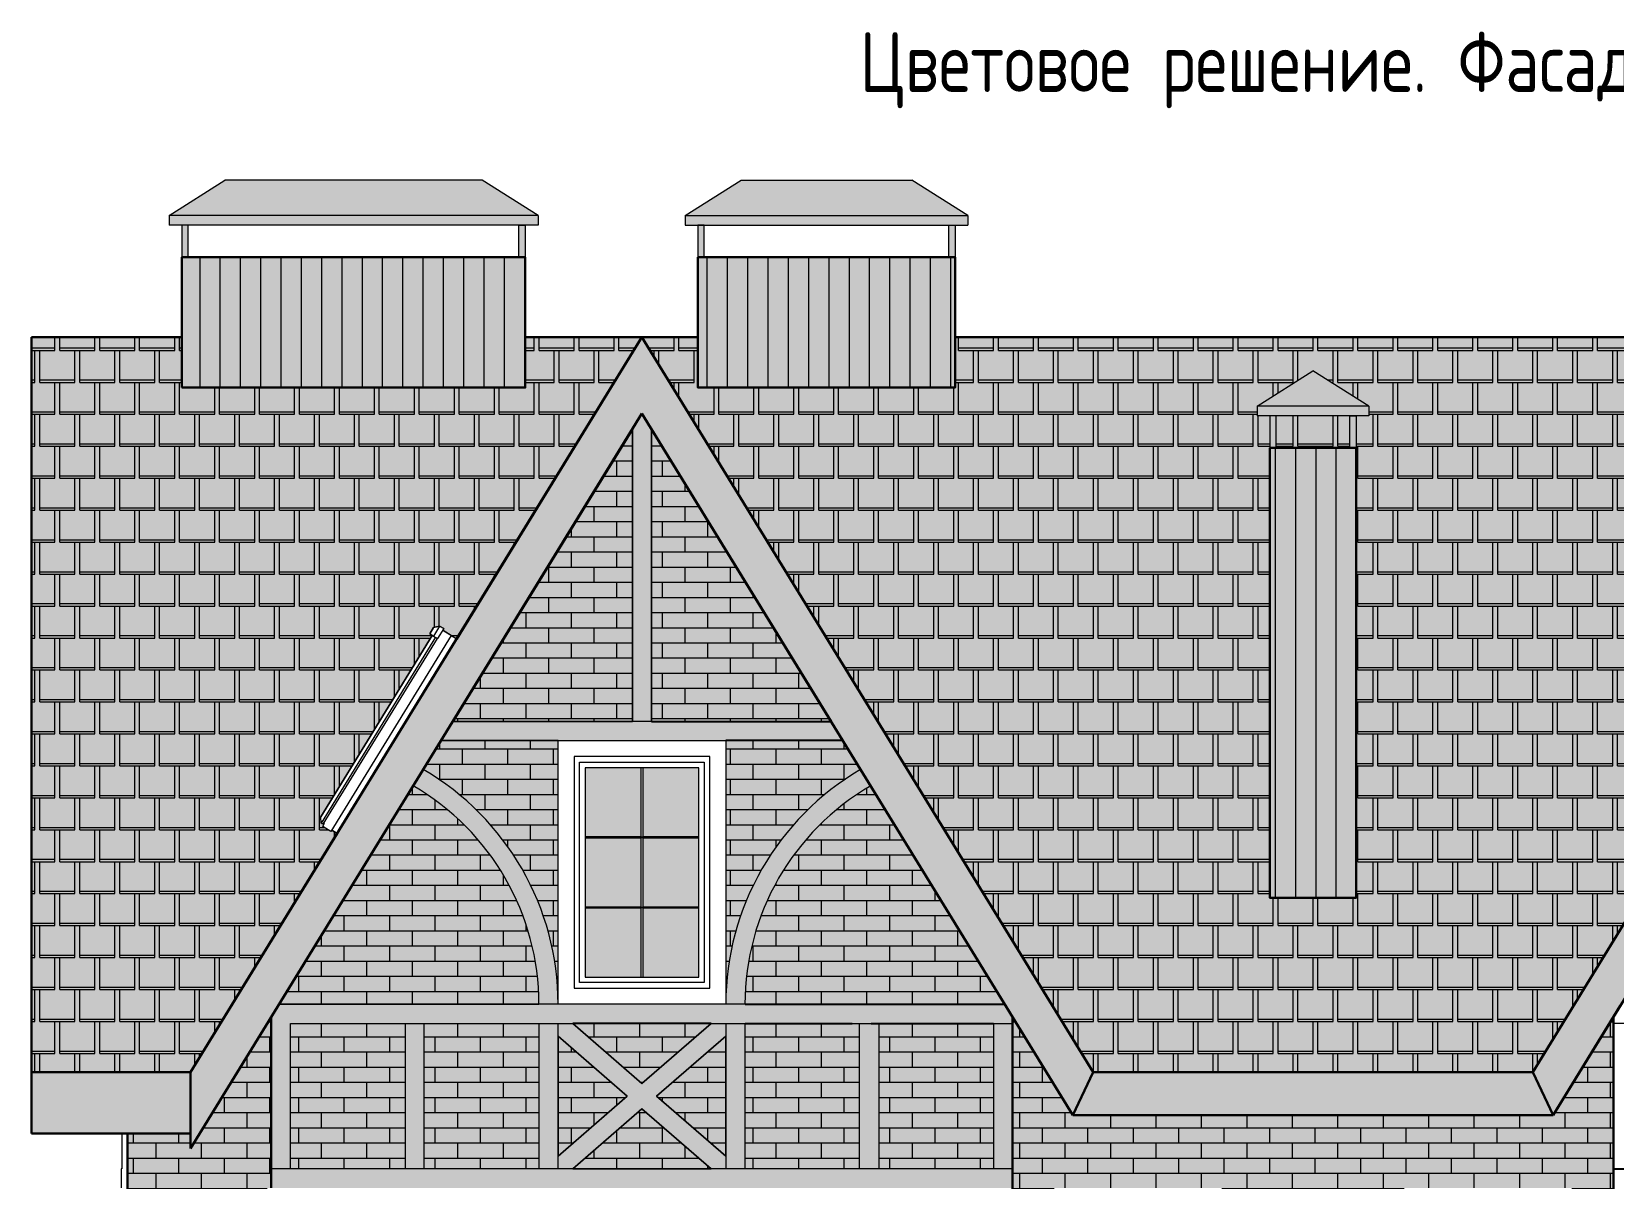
# Model space of a CAD drawing. Header units: millimetres. Extents: x -56498 to 234605, y -296269 to -29969.
# Drawn here: x 206464 to 216364, y -159582 to -152405 of the extents above; entities that cross this region are included whole.
import ezdxf
from ezdxf.enums import TextEntityAlignment as Align

# ---------------------------------------------------------------- set-up
doc = ezdxf.new("R2010")
doc.units = ezdxf.units.MM
doc.header["$LTSCALE"] = 100
for name, color, linetype, lineweight in [('0.3', 7, 'Continuous', 30), ('Примітки 0.09', 200, 'Continuous', 9), ('Тонкі 0.18', 142, 'Continuous', 18), ('Штрихування 0.09', 253, 'Continuous', 9)]:
    doc.layers.add(name, color=color, linetype=linetype, lineweight=lineweight)
doc.styles.add('SPDS', font='SPDS.shx', dxfattribs={"width": 0.9})
pattern_1 = [(0, (0.001, -59400), (0, 94.83852), []), (90, (0.001, -59400), (-142.24, 94.83852), [94.83852, -94.83852])]
pattern_2 = [(0, (42000, -59400), (0, 94.83852), []), (90, (42000, -59400), (-142.24, 94.83852), [94.83852, -94.83852])]

msp = doc.modelspace()

# ---------------------------------------------------------------- hatches: boundary and pattern name
at = {"layer": 'Тонкі 0.18', "ltscale": 0.75, "true_color": 0xa64f21}
h = msp.add_hatch(color=34, dxfattribs=at)
h.paths.add_polyline_path([(217524.115, -153816.621), (217484.115, -153816.621), (216724.115, -153816.621), (216724.115, -154633.059), (217524.115, -154633.059)])
h.paths.add_polyline_path([(212244.145, -153816.621), (212204.145, -153816.621), (210634.145, -153816.621), (210634.145, -154633.059), (212244.145, -154633.059)])
h.paths.add_polyline_path([(221564.145, -153816.621), (221524.145, -153816.621), (219414.145, -153816.621), (219414.145, -154633.059), (221564.145, -154633.059)])
h.paths.add_polyline_path([(214754.13, -155009.58), (214714.13, -155009.58), (214214.13, -155009.58), (214214.13, -157826.238), (214754.13, -157826.238)])
h.paths.add_polyline_path([(209554.145, -153816.621), (209514.145, -153816.621), (207404.145, -153816.621), (207404.145, -154633.059), (209554.145, -154633.059)])
msp.add_hatch(color=34, dxfattribs=at).paths.add_polyline_path([(210284.159, -154316.621), (209554.145, -154316.621), (209554.145, -154633.059), (207404.145, -154633.059), (207404.145, -154316.621), (206464.144, -154316.621), (206464.144, -158916.651), (207459.142, -158916.651), (208376.303, -157423.216), (208342.237, -157402.274), (208336.984, -157410.761), (208286.71, -157379.921), (208292.077, -157367.973), (208277.106, -157358.768), (208274.705, -157319.225), (208972.011, -156183.695), (208955.878, -156173.753), (208980.415, -156133.706), (209017.558, -156124.83), (209043.145, -156140.527), (209036.876, -156150.737), (209040.294, -156152.848), (209090.567, -156183.718), (209090.558, -156183.733), (209124.634, -156204.653)])
h = msp.add_hatch(color=34, dxfattribs=at)
h.paths.add_polyline_path([(218684.1, -154316.621), (217524.115, -154316.621), (217524.115, -154633.059), (216724.115, -154633.059), (216724.115, -154316.621), (214484.13, -154316.621), (212244.145, -154316.621), (212244.145, -154633.059), (210634.145, -154633.059), (210634.145, -154316.621), (210284.159, -154316.621), (213109.102, -158916.651), (214484.13, -158916.651), (215859.158, -158916.651)])
h.paths.add_polyline_path([(214754.13, -157826.238), (214214.13, -157826.238), (214214.13, -155009.58), (214214.13, -154809.58), (214134.13, -154809.58), (214134.13, -154749.58), (214484.13, -154528.563), (214834.13, -154749.58), (214834.13, -154809.58), (214754.13, -154809.58), (214754.13, -155009.58)], flags=16)
h.paths.add_polyline_path([(214714.13, -154809.58), (214254.13, -154809.58), (214254.13, -155009.58), (214714.13, -155009.58)], flags=16)
at = {"layer": 'Тонкі 0.18', "ltscale": 0.75, "true_color": 0xf4ebd8}
h = msp.add_hatch(color=254, dxfattribs=at)
h.paths.add_polyline_path([(210344.113, -154892.039), (210344.113, -156721.618), (211467.772, -156721.618)])
h.paths.add_polyline_path([(210224.131, -154892.08), (209100.547, -156721.618), (210224.131, -156721.618)])
for points in [[(208915.469, -157023.095), (209026.858, -156841.623), (209759.21, -156841.623), (209759.21, -158470.739, 0.26356999)], [(211652.85, -157023.095), (211541.461, -156841.623), (210809.109, -156841.623), (210809.109, -158470.739, -0.26356999)], [(208852.604, -157125.352), (208059.127, -158417.364), (208013.506, -158491.649), (209639.338, -158491.649, 0.26734125)], [(211715.715, -157125.352, 0.00023301), (211714.442, -157126.091), (211626.334, -157181.298), (211546.067, -157239.082), (211457.648, -157312.298), (211387.145, -157379.134), (211323.611, -157447.074), (211262.186, -157521.2), (211191.181, -157620.038), (211139.714, -157709.181), (211075.866, -157826.414), (211022.537, -157956.053), (210974.701, -158114.315), (210947.908, -158247.813), (210933.125, -158377.264), (210928.981, -158491.649), (212554.761, -158491.649)]]:
    msp.add_hatch(color=254, dxfattribs=at).paths.add_polyline_path(points)
h = msp.add_hatch(color=254, dxfattribs=at)
h.paths.add_polyline_path([(207870.298, -162096.587), (207227.918, -162096.587), (207227.918, -162116.592), (207870.298, -162116.592)], flags=17)
h.paths.add_polyline_path([(207144.103, -161266.617), (207134.123, -161266.617), (207134.123, -162116.592), (207144.103, -162116.592)], flags=17)
h.paths.add_polyline_path([(207939.167, -163641.549), (207064.129, -163641.549), (207064.129, -165346.592), (207964.154, -165346.592), (207964.154, -164491.65), (207939.167, -164491.65)])
h.paths.add_polyline_path([(207939.167, -159641.645), (207964.154, -159641.645), (207964.154, -159521.588), (207964.154, -158572.014), (207459.142, -159394.328), (207459.142, -159301.809), (207064.129, -159301.809), (207064.129, -160466.625), (207939.167, -160466.625)])
h.paths.add_polyline_path([(207939.167, -160466.625), (207064.129, -160466.625), (207064.129, -162116.592), (207094.129, -162116.592), (207094.129, -161266.617), (207084.149, -161266.617), (207084.149, -161226.623), (207144.103, -161226.623), (207939.167, -161226.623)])
h.paths.add_polyline_path([(207939.167, -162841.616), (207964.154, -162841.616), (207964.154, -162366.591), (207064.129, -162366.591), (207064.129, -163641.586), (207939.167, -163641.586)])
h.paths.add_polyline_path([(207870.298, -161266.617), (207227.918, -161266.617), (207227.918, -161346.605), (207870.298, -161346.605)], flags=17)
h.paths.add_polyline_path([(207816.873, -161386.599), (207281.343, -161386.599), (207549.145, -161665.882)], flags=17)
h.paths.add_polyline_path([(207495.645, -161721.634), (207227.918, -161442.351), (207227.918, -162000.841)], flags=17)
h.paths.add_polyline_path([(207549.145, -161777.385), (207281.343, -162056.593), (207816.873, -162056.593)], flags=17)
h.paths.add_polyline_path([(207870.298, -161442.351), (207602.571, -161721.634), (207870.298, -162000.841)], flags=17)
h = msp.add_hatch(color=254, dxfattribs=at)
h.paths.add_polyline_path([(215054.137, -159641.645), (216104.111, -159641.645), (216104.111, -160466.625), (216364.106, -160466.625), (216364.106, -159641.645), (216364.106, -159521.588), (216364.106, -158611.631), (216364.106, -158572.078), (215987.019, -159186.104), (214484.13, -159186.104), (212981.241, -159186.104), (212604.154, -158572.078), (212604.154, -160466.625), (212864.148, -160466.625), (212864.148, -159641.645), (213914.122, -159641.645), (213914.122, -160466.625), (215054.137, -160466.625)])
h.paths.add_polyline_path([(215054.137, -160466.625), (213914.122, -160466.625), (213914.122, -161291.604), (212864.148, -161291.604), (212864.148, -160466.625), (212604.154, -160466.625), (212604.154, -161416.614), (216364.106, -161416.614), (216364.106, -160466.625), (216104.111, -160466.625), (216104.111, -161291.604), (215054.137, -161291.604)])
h = msp.add_hatch(color=254, dxfattribs=at)
h.paths.add_polyline_path([(212484.172, -158611.631), (211766.665, -158611.631), (211766.665, -159521.588), (212484.172, -159521.588)])
h.paths.add_polyline_path([(211646.683, -158611.631), (210929.166, -158611.631), (210929.166, -159521.588), (211646.683, -159521.588)])
h.paths.add_polyline_path([(210809.109, -158691.019), (210375.778, -159066.647), (210809.109, -159442.201)])
h.paths.add_polyline_path([(210717.49, -158611.631), (209850.754, -158611.631), (210284.159, -158987.185)])
h.paths.add_polyline_path([(209759.135, -158691.019), (209759.135, -159442.201), (210192.541, -159066.647)])
h.paths.add_polyline_path([(210284.159, -159146.035), (209850.754, -159521.588), (210717.49, -159521.588)])
h.paths.add_polyline_path([(209639.153, -158611.631), (208921.635, -158611.631), (208921.635, -159521.588), (209639.153, -159521.588)])
h.paths.add_polyline_path([(208801.653, -158611.631), (208084.136, -158611.631), (208084.136, -159521.588), (208801.653, -159521.588)])
at = {"layer": 'Штрихування 0.09', "true_color": 0xa64517}
h = msp.add_hatch(color=34, dxfattribs=at)
h.paths.add_polyline_path([(209284.145, -153335.604), (207674.145, -153335.604), (207324.145, -153556.621), (209634.145, -153556.621)])
h.paths.add_polyline_path([(209634.145, -153556.621), (207324.145, -153556.621), (207324.145, -153616.621), (209634.145, -153616.621)])
h.paths.add_polyline_path([(207444.145, -153616.621), (207404.145, -153616.621), (207404.145, -153816.621), (207444.145, -153816.621)])
h.paths.add_polyline_path([(209554.145, -153616.621), (209514.145, -153616.621), (209514.145, -153816.621), (209554.145, -153816.621)])
h = msp.add_hatch(color=34, dxfattribs=at)
h.paths.add_polyline_path([(210904.145, -153335.604), (211974.145, -153335.604), (212324.145, -153556.621), (210554.145, -153556.621)])
h.paths.add_polyline_path([(210554.145, -153556.621), (212324.145, -153556.621), (212324.145, -153616.621), (210554.145, -153616.621)])
h.paths.add_polyline_path([(212204.145, -153616.621), (212244.145, -153616.621), (212244.145, -153816.621), (212204.145, -153816.621)])
h.paths.add_polyline_path([(210634.145, -153616.621), (210674.145, -153616.621), (210674.145, -153816.621), (210634.145, -153816.621)])
at = {"layer": 'Штрихування 0.09', "ltscale": 0.75}
h = msp.add_hatch(dxfattribs=at)
h.set_pattern_fill('ANSI31', scale=40, angle=45, style=0)
h.paths.add_polyline_path([(217524.115, -153816.621), (217484.115, -153816.621), (216724.115, -153816.621), (216724.115, -154633.059), (217524.115, -154633.059)])
h.paths.add_polyline_path([(212244.145, -153816.621), (212204.145, -153816.621), (210634.145, -153816.621), (210634.145, -154633.059), (212244.145, -154633.059)])
h.paths.add_polyline_path([(221564.145, -153816.621), (221524.145, -153816.621), (219414.145, -153816.621), (219414.145, -154633.059), (221564.145, -154633.059)])
h.paths.add_polyline_path([(214754.13, -155009.58), (214714.13, -155009.58), (214214.13, -155009.58), (214214.13, -157826.238), (214754.13, -157826.238)])
h.paths.add_polyline_path([(209554.145, -153816.621), (209514.145, -153816.621), (207404.145, -153816.621), (207404.145, -154633.059), (209554.145, -154633.059)])
at = {"layer": 'Штрихування 0.09', "true_color": 0xa64f21}
msp.add_hatch(color=34, dxfattribs=at).paths.add_polyline_path([(218684.1, -154794.335), (221509.117, -159394.328), (221509.117, -159301.809), (222504.116, -159301.809), (222504.116, -158916.651), (221509.117, -158916.651), (218684.1, -154316.621), (215859.083, -158916.651), (213109.177, -158916.651), (210284.159, -154316.621), (207459.142, -158916.651), (206464.144, -158916.651), (206464.144, -159301.809), (207459.142, -159301.809), (207459.142, -159394.328), (210284.159, -154794.335), (212981.241, -159186.104), (215987.019, -159186.104)])
at = {"layer": 'Штрихування 0.09', "ltscale": 0.75}
h = msp.add_hatch(dxfattribs=at)
h.set_pattern_fill('SQSHNGLE', color=256, scale=500, style=0, pattern_type=2)
h.set_pattern_definition([(0, (42015, -59400), (125, 200), [220, -30]), (0, (42015, -59385), (125, 200), [220, -30]), (90, (42235, -59400), (-125, 200), [200, -200]), (90, (42265, -59400), (-125, 200), [200, -200])])
h.paths.add_polyline_path([(210284.159, -154316.621), (209554.145, -154316.621), (209554.145, -154633.059), (207404.145, -154633.059), (207404.145, -154316.621), (206464.144, -154316.621), (206464.144, -158916.651), (207459.142, -158916.651), (208376.303, -157423.216), (208342.237, -157402.274), (208336.984, -157410.761), (208286.71, -157379.921), (208292.077, -157367.973), (208277.106, -157358.768), (208274.705, -157319.225), (208972.011, -156183.695), (208955.878, -156173.753), (208980.415, -156133.706), (209017.558, -156124.83), (209043.145, -156140.527), (209036.876, -156150.737), (209040.294, -156152.848), (209090.567, -156183.718), (209090.558, -156183.733), (209124.634, -156204.653)])
at = {"layer": 'Штрихування 0.09', "ltscale": 0.25}
h = msp.add_hatch(dxfattribs=at)
h.set_pattern_fill('SQSHNGLE', color=256, scale=500, style=0, pattern_type=2)
h.set_pattern_definition([(0, (15, 0), (125, 200), [220, -30]), (0, (15, 15), (125, 200), [220, -30]), (90, (235, 0), (-125, 200), [200, -200]), (90, (265, 0), (-125, 200), [200, -200])])
h.paths.add_polyline_path([(218684.1, -154316.621), (217524.115, -154316.621), (217524.115, -154633.059), (216724.115, -154633.059), (216724.115, -154316.621), (214484.13, -154316.621), (212244.145, -154316.621), (212244.145, -154633.059), (210634.145, -154633.059), (210634.145, -154316.621), (210284.159, -154316.621), (213109.102, -158916.651), (214484.13, -158916.651), (215859.158, -158916.651)])
h.paths.add_polyline_path([(214754.13, -157826.238), (214214.13, -157826.238), (214214.13, -155009.58), (214214.13, -154809.58), (214134.13, -154809.58), (214134.13, -154749.58), (214484.13, -154528.563), (214834.13, -154749.58), (214834.13, -154809.58), (214754.13, -154809.58), (214754.13, -155009.58)], flags=16)
h.paths.add_polyline_path([(214714.13, -154809.58), (214254.13, -154809.58), (214254.13, -155009.58), (214714.13, -155009.58)], flags=16)
at = {"layer": 'Штрихування 0.09', "true_color": 0xa64517}
h = msp.add_hatch(color=34, dxfattribs=at)
h.paths.add_polyline_path([(214484.13, -154528.563), (214134.13, -154749.58), (214834.13, -154749.58)])
h.paths.add_polyline_path([(214834.13, -154749.58), (214134.13, -154749.58), (214134.13, -154809.58), (214834.13, -154809.58)])
h.paths.add_polyline_path([(214754.13, -154809.58), (214714.13, -154809.58), (214714.13, -155009.58), (214754.13, -155009.58)])
h.paths.add_polyline_path([(214254.13, -154809.58), (214214.13, -154809.58), (214214.13, -155009.58), (214254.13, -155009.58)])
h = msp.add_hatch(color=34, dxfattribs=at)
h.paths.add_polyline_path([(210344.113, -154891.96), (210284.159, -154794.335), (210224.131, -154892.08), (210224.131, -156721.618), (210344.113, -156721.618)])
h.paths.add_polyline_path([(211467.746, -156721.618), (209100.547, -156721.618), (209026.855, -156841.611), (209026.862, -156841.615), (209026.858, -156841.623), (209026.862, -156841.623), (209026.862, -156841.615), (209759.135, -156841.615), (209759.135, -156841.623), (210809.109, -156841.623), (210809.109, -156841.615), (211541.439, -156841.615)])
at = {"layer": 'Штрихування 0.09', "ltscale": 0.75}
h = msp.add_hatch(dxfattribs=at)
h.set_pattern_fill('AR-BRSTD', color=256, scale=1.4, style=0)
h.set_pattern_definition(pattern_2)
h.paths.add_polyline_path([(210344.113, -154892.039), (210344.113, -156721.618), (211467.772, -156721.618)])
h.paths.add_polyline_path([(210224.131, -154892.08), (209100.547, -156721.618), (210224.131, -156721.618)])
h = msp.add_hatch(dxfattribs=at)
h.set_pattern_fill('AR-BRSTD', color=256, scale=1.4, style=0)
h.set_pattern_definition([(180, (378568.32, -59400), (1e-09, 94.83852), []), (90, (378568.32, -59400), (142.24, 94.83852), [94.83852, -94.83852])])
h.paths.add_polyline_path([(208915.469, -157023.095), (209026.858, -156841.623), (209759.21, -156841.623), (209759.21, -158470.739, 0.26356999)])
h = msp.add_hatch(dxfattribs=at)
h.set_pattern_fill('AR-BRSTD', color=256, scale=1.4, style=0)
h.set_pattern_definition(pattern_2)
h.paths.add_polyline_path([(211652.85, -157023.095), (211541.461, -156841.623), (210809.109, -156841.623), (210809.109, -158470.739, -0.26356999)])
at = {"layer": 'Штрихування 0.09'}
h = msp.add_hatch(color=7, dxfattribs=at)
h.set_gradient(color1=(209, 255, 255), color2=(250, 255, 255), one_color=1, tint=0.99, name='CYLINDER')
h.paths.add_polyline_path([(210639.153, -157011.616), (210289.112, -157011.616), (210289.112, -157441.6), (210639.153, -157441.6)])
h.paths.add_polyline_path([(210279.132, -157011.616), (209929.166, -157011.616), (209929.166, -157441.6), (210279.132, -157441.6)])
h.paths.add_polyline_path([(210279.132, -157451.655), (209929.166, -157451.655), (209929.166, -157881.609), (210279.132, -157881.609)])
h.paths.add_polyline_path([(210639.153, -157451.655), (210289.112, -157451.655), (210289.112, -157881.609), (210639.153, -157881.609)])
h.paths.add_polyline_path([(210639.153, -157891.589), (210289.112, -157891.589), (210289.112, -158321.618), (210639.153, -158321.618)])
h.paths.add_polyline_path([(210279.132, -157891.589), (209929.166, -157891.589), (209929.166, -158321.618), (210279.132, -158321.618)])
at = {"layer": 'Штрихування 0.09', "true_color": 0xa64517}
for points in [[(208915.418, -157023.065), (208852.627, -157125.308), (208852.629, -157125.31), (208852.604, -157125.352, -0.26734125), (209639.338, -158491.649), (209759.338, -158491.649, 0.26687116)], [(211715.695, -157125.364), (211715.715, -157125.351), (211715.69, -157125.31), (211715.67, -157125.322), (211652.879, -157023.078, 0.26357527), (210809.109, -158470.739), (210809.109, -158491.649), (210928.981, -158491.649, -0.26733729)]]:
    msp.add_hatch(color=34, dxfattribs=at).paths.add_polyline_path(points)
at = {"layer": 'Штрихування 0.09', "ltscale": 0.75}
h = msp.add_hatch(dxfattribs=at)
h.set_pattern_fill('AR-BRSTD', color=256, scale=1.4, style=0)
h.set_pattern_definition(pattern_2)
h.paths.add_polyline_path([(208852.604, -157125.352), (208059.127, -158417.364), (208013.506, -158491.649), (209639.338, -158491.649, 0.26734125)])
h = msp.add_hatch(dxfattribs=at)
h.set_pattern_fill('AR-BRSTD', color=256, scale=1.4, style=0)
h.set_pattern_definition(pattern_2)
h.paths.add_polyline_path([(211715.715, -157125.352, 0.00023301), (211714.442, -157126.091), (211626.334, -157181.298), (211546.067, -157239.082), (211457.648, -157312.298), (211387.145, -157379.134), (211323.611, -157447.074), (211262.186, -157521.2), (211191.181, -157620.038), (211139.714, -157709.181), (211075.866, -157826.414), (211022.537, -157956.053), (210974.701, -158114.315), (210947.908, -158247.813), (210933.125, -158377.264), (210928.981, -158491.649), (212554.761, -158491.649)])
at = {"layer": 'Штрихування 0.09', "true_color": 0xa64f21}
h = msp.add_hatch(color=34, dxfattribs=at)
h.paths.add_polyline_path([(212604.154, -158572.078), (212554.761, -158491.649), (208013.509, -158491.649), (207964.154, -158572.014), (207964.154, -159521.588), (208084.136, -159521.588), (208084.136, -158611.631), (212604.154, -158611.631)])
h.paths.add_polyline_path([(212604.154, -158611.631), (212484.172, -158611.631), (212484.172, -159521.588), (212604.154, -159521.588)], flags=17)
h.paths.add_polyline_path([(212604.154, -159521.588), (207964.154, -159521.588), (207964.154, -159641.645), (212604.154, -159641.645)])
h.paths.add_polyline_path([(211766.665, -158611.631), (211646.683, -158611.631), (211646.683, -159521.588), (211766.665, -159521.588)], flags=16)
h.paths.add_polyline_path([(210929.166, -158611.631), (210809.109, -158611.631), (210809.109, -158691.019), (210809.109, -159521.588), (210929.166, -159521.588)], flags=16)
h.paths.add_polyline_path([(210809.109, -158691.019), (210809.109, -158611.631), (210717.49, -158611.631), (210284.159, -158987.185), (209850.754, -158611.631), (209759.135, -158611.631), (209759.135, -158691.019), (210192.541, -159066.647), (209759.135, -159442.201), (209759.135, -159521.588), (209850.754, -159521.588), (210284.159, -159146.035), (210717.49, -159521.588), (210809.109, -159521.588), (210809.109, -159442.201), (210375.778, -159066.647)], flags=17)
h.paths.add_polyline_path([(209759.135, -158611.631), (209639.153, -158611.631), (209639.153, -159521.588), (209759.135, -159521.588), (209759.135, -159442.201)])
h.paths.add_polyline_path([(208921.635, -158611.631), (208801.653, -158611.631), (208801.653, -159521.588), (208921.635, -159521.588)], flags=16)
at = {"layer": 'Штрихування 0.09', "ltscale": 0.75}
h = msp.add_hatch(dxfattribs=at)
h.set_pattern_fill('AR-BRSTD', color=256, scale=1.4, style=0)
h.set_pattern_definition(pattern_1)
h.paths.add_polyline_path([(207939.167, -163641.549), (207064.129, -163641.549), (207064.129, -165346.592), (207964.154, -165346.592), (207964.154, -164491.65), (207939.167, -164491.65)])
h.paths.add_polyline_path([(207939.167, -159641.645), (207964.154, -159641.645), (207964.154, -159521.588), (207964.154, -158572.014), (207459.142, -159394.328), (207459.142, -159301.809), (207064.129, -159301.809), (207064.129, -160466.625), (207939.167, -160466.625)])
h.paths.add_polyline_path([(207939.167, -160466.625), (207064.129, -160466.625), (207064.129, -162116.592), (207094.129, -162116.592), (207094.129, -161266.617), (207084.149, -161266.617), (207084.149, -161226.623), (207144.103, -161226.623), (207939.167, -161226.623)])
h.paths.add_polyline_path([(207939.167, -162841.616), (207964.154, -162841.616), (207964.154, -162366.591), (207064.129, -162366.591), (207064.129, -163641.586), (207939.167, -163641.586)])
h.paths.add_polyline_path([(207870.298, -161266.617), (207227.918, -161266.617), (207227.918, -161346.605), (207870.298, -161346.605)], flags=17)
h.paths.add_polyline_path([(207816.873, -161386.599), (207281.343, -161386.599), (207549.145, -161665.882)], flags=17)
h.paths.add_polyline_path([(207495.645, -161721.634), (207227.918, -161442.351), (207227.918, -162000.841)], flags=17)
h.paths.add_polyline_path([(207549.145, -161777.385), (207281.343, -162056.593), (207816.873, -162056.593)], flags=17)
h.paths.add_polyline_path([(207870.298, -161442.351), (207602.571, -161721.634), (207870.298, -162000.841)], flags=17)
at = {"layer": 'Штрихування 0.09'}
h = msp.add_hatch(dxfattribs=at)
h.set_pattern_fill('AR-BRSTD', color=256, scale=1.4, style=0)
h.set_pattern_definition(pattern_1)
h.paths.add_polyline_path([(215054.137, -159641.645), (216104.111, -159641.645), (216104.111, -160466.625), (216364.106, -160466.625), (216364.106, -159641.645), (216364.106, -159521.588), (216364.106, -158611.631), (216364.106, -158572.078), (215987.019, -159186.104), (214484.13, -159186.104), (212981.241, -159186.104), (212604.154, -158572.078), (212604.154, -160466.625), (212864.148, -160466.625), (212864.148, -159641.645), (213914.122, -159641.645), (213914.122, -160466.625), (215054.137, -160466.625)])
h.paths.add_polyline_path([(215054.137, -160466.625), (213914.122, -160466.625), (213914.122, -161291.604), (212864.148, -161291.604), (212864.148, -160466.625), (212604.154, -160466.625), (212604.154, -161416.614), (216364.106, -161416.614), (216364.106, -160466.625), (216104.111, -160466.625), (216104.111, -161291.604), (215054.137, -161291.604)])
at = {"layer": 'Штрихування 0.09', "ltscale": 0.75}
h = msp.add_hatch(dxfattribs=at)
h.set_pattern_fill('AR-BRSTD', color=256, scale=1.4, style=0)
h.set_pattern_definition(pattern_2)
h.paths.add_polyline_path([(212484.172, -158611.631), (211766.665, -158611.631), (211766.665, -159521.588), (212484.172, -159521.588)])
h.paths.add_polyline_path([(211646.683, -158611.631), (210929.166, -158611.631), (210929.166, -159521.588), (211646.683, -159521.588)])
h.paths.add_polyline_path([(210809.109, -158691.019), (210375.778, -159066.647), (210809.109, -159442.201)])
h.paths.add_polyline_path([(210717.49, -158611.631), (209850.754, -158611.631), (210284.159, -158987.185)])
h.paths.add_polyline_path([(209759.135, -158691.019), (209759.135, -159442.201), (210192.541, -159066.647)])
h.paths.add_polyline_path([(210284.159, -159146.035), (209850.754, -159521.588), (210717.49, -159521.588)])
h.paths.add_polyline_path([(209639.153, -158611.631), (208921.635, -158611.631), (208921.635, -159521.588), (209639.153, -159521.588)])
h.paths.add_polyline_path([(208801.653, -158611.631), (208084.136, -158611.631), (208084.136, -159521.588), (208801.653, -159521.588)])

# ---------------------------------------------------------------- linework, layer by layer
for p, q in [((210344.113, -156721.618), (211467.772, -156721.618)), ((209026.862, -156841.615), (208915.434, -157023.029)), ((211541.457, -156841.615), (210809.109, -156841.615)), ((211652.81, -157023.029), (211541.457, -156841.615)), ((208852.629, -157125.31), (208059.127, -158417.364)), ((212509.117, -158417.364), (211715.69, -157125.31)), ((208059.127, -158417.364), (207459.142, -159394.328)), ((210929.166, -158491.649), (212554.761, -158491.649)), ((212981.241, -159186.104), (212560.891, -158501.629)), ((210717.49, -158611.631), (209850.754, -158611.631)), ((210929.166, -158611.631), (211599.159, -158611.631)), ((211719.141, -158611.631), (212484.172, -158611.631)), ((207459.142, -159301.809), (207159.15, -159301.809)), ((207459.142, -159394.328), (207459.142, -159301.809)), ((207964.154, -159521.588), (207964.154, -159641.645)), ((212604.154, -159641.645), (212604.154, -159521.588)), ((216364.106, -159521.588), (217249.119, -159521.588))]:
    msp.add_line(p, q)
at = {"layer": '0.3'}
for p, q in [((206464.144, -154316.621), (206464.144, -158916.651)), ((207404.145, -154316.621), (206464.144, -154316.621)), ((206464.144, -154316.621), (206464.144, -158916.651)), ((207459.142, -158916.651), (210284.159, -154316.621)), ((209124.634, -156204.653), (210284.159, -154316.621)), ((210634.145, -154316.621), (209554.145, -154316.621)), ((210284.159, -154316.621), (213109.102, -158916.651)), ((210284.159, -154316.621), (213109.102, -158916.651)), ((214484.13, -154316.621), (212244.145, -154316.621)), ((214484.13, -154316.621), (216724.115, -154316.621)), ((218684.1, -154316.621), (215859.158, -158916.651)), ((218684.1, -154316.621), (215859.158, -158916.651)), ((210284.159, -154794.335), (207459.142, -159394.328)), ((212981.241, -159186.104), (210284.159, -154794.335)), ((215987.019, -159186.104), (218684.1, -154794.335)), ((210224.131, -154892.039), (209100.547, -156721.618)), ((211467.772, -156721.618), (210344.113, -154892.039)), ((207459.142, -158916.651), (208376.303, -157423.216)), ((207964.154, -159641.645), (207964.154, -158572.014)), ((207964.154, -158572.014), (207964.154, -159521.588)), ((212604.154, -158572.076), (212604.154, -161416.614)), ((215987.019, -159186.104), (216407.369, -158501.629)), ((216364.106, -158572.076), (216364.106, -161416.614)), ((212604.154, -159521.588), (212604.154, -158611.631)), ((216364.106, -159521.588), (216364.106, -158611.631)), ((206464.144, -158916.651), (207459.142, -158916.651)), ((206464.144, -158916.651), (207459.142, -158916.651)), ((206464.144, -159301.809), (206464.144, -158916.651)), ((207459.142, -158916.651), (207459.142, -159394.328)), ((213109.177, -158916.651), (212981.241, -159186.104)), ((213109.102, -158916.651), (214484.13, -158916.651)), ((213109.102, -158916.651), (214484.13, -158916.651)), ((215859.158, -158916.651), (214484.13, -158916.651)), ((215859.158, -158916.651), (214484.13, -158916.651)), ((215859.083, -158916.651), (215987.019, -159186.104)), ((214234.111, -159186.104), (212981.241, -159186.104)), ((214484.13, -159186.104), (212981.241, -159186.104)), ((214484.13, -159186.104), (215987.019, -159186.104)), ((214734.149, -159186.104), (215987.019, -159186.104)), ((207459.142, -159301.809), (206464.144, -159301.809)), ((207064.129, -159301.809), (207064.129, -164266.618)), ((207064.129, -159301.809), (207064.129, -165916.577)), ((216364.106, -159641.645), (216364.106, -159521.588))]:
    msp.add_line(p, q, dxfattribs=at)
for points in [[(207404.145, -154633.059), (209554.145, -154633.059), (209554.145, -153816.621), (207404.145, -153816.621)], [(210634.145, -153816.621), (212244.145, -153816.621), (212244.145, -154633.059), (210634.145, -154633.059)]]:
    msp.add_lwpolyline(points, close=True, dxfattribs=at)
at = {"layer": '0.3', "ltscale": 0.75}
msp.add_lwpolyline([(214214.13, -155009.58), (214754.13, -155009.58), (214754.13, -157826.238), (214214.13, -157826.238)], close=True, dxfattribs=at)
at = {"layer": 'Тонкі 0.18', "ltscale": 0.75}
for p, q in [((207324.145, -153556.621), (207674.145, -153335.604)), ((209284.145, -153335.604), (207674.145, -153335.604)), ((209634.145, -153556.621), (209284.145, -153335.604)), ((210554.145, -153556.621), (210904.145, -153335.604)), ((210904.145, -153335.604), (211974.145, -153335.604)), ((212324.145, -153556.621), (211974.145, -153335.604)), ((209634.145, -153556.621), (207324.145, -153556.621)), ((207324.145, -153556.621), (207324.145, -153616.621)), ((209634.145, -153616.621), (207324.145, -153616.621)), ((209634.145, -153556.621), (209634.145, -153616.621)), ((210554.145, -153556.621), (212324.145, -153556.621)), ((210554.145, -153556.621), (210554.145, -153616.621)), ((210554.145, -153616.621), (212324.145, -153616.621)), ((212324.145, -153556.621), (212324.145, -153616.621)), ((214134.13, -154749.58), (214484.13, -154528.563)), ((214834.13, -154749.58), (214484.13, -154528.563)), ((214834.13, -154749.58), (214134.13, -154749.58)), ((214134.13, -154749.58), (214134.13, -154809.58)), ((214834.13, -154809.58), (214134.13, -154809.58)), ((214834.13, -154749.58), (214834.13, -154809.58))]:
    msp.add_line(p, q, dxfattribs=at)
at = {"layer": 'Тонкі 0.18'}
for p, q in [((210224.131, -156721.618), (210224.131, -154892.039)), ((210224.131, -154892.039), (210224.131, -156721.618)), ((210344.113, -154892.039), (210344.113, -156721.618)), ((210344.113, -156721.618), (210344.113, -154892.039)), ((209100.547, -156721.618), (210224.131, -156721.618)), ((211467.772, -156721.618), (209100.547, -156721.618)), ((209759.135, -156841.615), (209026.862, -156841.615)), ((209026.862, -156841.623), (211541.457, -156841.623)), ((209759.135, -158465.332), (209759.135, -156841.615)), ((209759.135, -158465.332), (209759.135, -156841.623)), ((210809.109, -156841.615), (210809.109, -158491.649)), ((210809.109, -156841.623), (210809.109, -158491.649)), ((209859.158, -156941.615), (209859.158, -158391.627)), ((210709.161, -156941.615), (209859.158, -156941.615)), ((210709.161, -158391.627), (210709.161, -156941.615)), ((209859.158, -158391.627), (210709.161, -158391.627)), ((208013.509, -158491.649), (209639.153, -158491.649)), ((212554.761, -158491.649), (208013.509, -158491.649)), ((208084.136, -158611.631), (208849.178, -158611.631)), ((208084.136, -159521.588), (208084.136, -158611.631)), ((208084.136, -159521.588), (208084.136, -158611.631)), ((208084.136, -158611.631), (212604.154, -158611.631)), ((208801.653, -158611.631), (208801.653, -159521.588)), ((208801.653, -158611.631), (208801.653, -159521.588)), ((208921.635, -159521.588), (208921.635, -158611.631)), ((208921.635, -159521.588), (208921.635, -158611.631)), ((208969.16, -158611.631), (209639.153, -158611.631)), ((209639.153, -158611.631), (209639.153, -159521.588)), ((209639.153, -158611.631), (209639.153, -159521.588)), ((209759.135, -159442.201), (209759.135, -158611.631)), ((210192.541, -159066.647), (209759.135, -158691.019)), ((209759.135, -158691.019), (209759.135, -159442.201)), ((209759.135, -158691.019), (210192.541, -159066.647)), ((209850.754, -158611.631), (210284.159, -158987.185)), ((210284.159, -158987.185), (209850.754, -158611.631)), ((210284.159, -158987.185), (210717.49, -158611.631)), ((210717.49, -158611.631), (210284.159, -158987.185)), ((210809.109, -158691.019), (210375.778, -159066.647)), ((210375.778, -159066.647), (210809.109, -158691.019)), ((210809.109, -158611.631), (210809.109, -158691.019)), ((210809.109, -159442.201), (210809.109, -158691.019)), ((210809.109, -158691.019), (210809.109, -159521.588)), ((210929.166, -159521.588), (210929.166, -158611.631)), ((210929.166, -159521.588), (210929.166, -158611.631)), ((211646.683, -159521.588), (211646.683, -158611.631)), ((211646.683, -159521.588), (211646.683, -158611.631)), ((211766.665, -158611.631), (211766.665, -159521.588)), ((211766.665, -158611.631), (211766.665, -159521.588)), ((212484.172, -158611.631), (212484.172, -159521.588)), ((212484.172, -158611.631), (212484.172, -159521.588)), ((220884.124, -158611.631), (216364.106, -158611.631)), ((209759.135, -159442.201), (210192.541, -159066.647)), ((210192.541, -159066.647), (209759.135, -159442.201)), ((210375.778, -159066.647), (210809.109, -159442.201)), ((210809.109, -159442.201), (210375.778, -159066.647)), ((210284.159, -159146.035), (209850.754, -159521.588)), ((209850.754, -159521.588), (210284.159, -159146.035)), ((210717.49, -159521.588), (210284.159, -159146.035)), ((210284.159, -159146.035), (210717.49, -159521.588)), ((209759.135, -159521.588), (209759.135, -159442.201)), ((212604.154, -159521.588), (207964.154, -159521.588)), ((208849.178, -159521.588), (208084.136, -159521.588)), ((209639.153, -159521.588), (208969.16, -159521.588)), ((209850.754, -159521.588), (210717.49, -159521.588)), ((211599.159, -159521.588), (210929.166, -159521.588)), ((212604.154, -159521.588), (211719.141, -159521.588)), ((212509.117, -159521.588), (211789.115, -159521.588)), ((216364.106, -159521.588), (221004.106, -159521.588))]:
    msp.add_line(p, q, dxfattribs=at)
at = {"layer": 'Тонкі 0.18', "ltscale": 0.75}
for points in [[(207404.145, -153816.621), (207444.145, -153816.621), (207444.145, -153616.621), (207404.145, -153616.621)], [(209554.145, -153816.621), (209514.145, -153816.621), (209514.145, -153616.621), (209554.145, -153616.621)], [(210634.145, -153816.621), (210674.145, -153816.621), (210674.145, -153616.621), (210634.145, -153616.621)], [(212244.145, -153816.621), (212204.145, -153816.621), (212204.145, -153616.621), (212244.145, -153616.621)], [(214214.13, -155009.58), (214254.13, -155009.58), (214254.13, -154809.58), (214214.13, -154809.58)], [(214754.13, -155009.58), (214714.13, -155009.58), (214714.13, -154809.58), (214754.13, -154809.58)]]:
    msp.add_lwpolyline(points, close=True, dxfattribs=at)
for centre, radius, start, end in [((208059.616, -158491.621), 1699.722, 359.9990694, 59.7684912), ((212508.703, -158491.621), 1699.722, 120.2323568, 180.0009306), ((208059.616, -158491.621), 1579.722, 359.9989987, 59.8689828), ((212508.703, -158491.621), 1579.722, 120.1310173, 180.0010013)]:
    msp.add_arc(centre, radius, start, end, dxfattribs=at)
at = {"layer": 'Штрихування 0.09'}
for p, q in [((208274.705, -157319.225), (208972.011, -156183.695)), ((208972.011, -156183.695), (208274.705, -157319.225)), ((208991.445, -156195.603), (208277.106, -157358.768)), ((209002.1, -156202.154), (208287.761, -157365.319)), ((209090.567, -156183.718), (208336.984, -157410.761)), ((208955.878, -156173.753), (208980.415, -156133.706)), ((208980.415, -156133.706), (208955.878, -156173.753)), ((208972.011, -156183.695), (208955.878, -156173.753)), ((208955.878, -156173.753), (208978.839, -156187.882)), ((209017.558, -156124.83), (208978.839, -156187.882)), ((208978.839, -156187.882), (209004.426, -156203.587)), ((208980.415, -156133.706), (209017.558, -156124.83)), ((209017.558, -156124.83), (208980.415, -156133.706)), ((209043.145, -156140.527), (209004.426, -156203.587)), ((209017.558, -156124.83), (209043.145, -156140.527)), ((209043.145, -156140.527), (209017.558, -156124.83)), ((209043.145, -156140.527), (209036.842, -156150.754)), ((209036.842, -156150.754), (209124.634, -156204.653)), ((209037.742, -156151.272), (209036.842, -156150.754)), ((209040.294, -156152.848), (209037.742, -156151.272)), ((209090.567, -156183.718), (209040.294, -156152.848)), ((209090.567, -156183.718), (209124.634, -156204.653)), ((209894.124, -158356.585), (209894.124, -156976.619)), ((209894.124, -156976.619), (210674.12, -156976.619)), ((209929.166, -157011.616), (209929.166, -158321.618)), ((210639.153, -157011.616), (209929.166, -157011.616)), ((210279.132, -157441.6), (210279.132, -157011.616)), ((210289.112, -157011.616), (210289.112, -157441.6)), ((210639.153, -158321.618), (210639.153, -157011.616)), ((210674.12, -156976.619), (210674.12, -158356.585)), ((208277.106, -157358.768), (208274.705, -157319.225)), ((208277.106, -157358.768), (208274.705, -157319.225)), ((208287.761, -157365.319), (208277.106, -157358.768)), ((208287.761, -157365.319), (208277.106, -157358.768)), ((208286.71, -157379.921), (208296.39, -157358.371)), ((208286.71, -157379.921), (208296.39, -157358.371)), ((208336.984, -157410.761), (208286.71, -157379.921)), ((208336.984, -157410.761), (208286.71, -157379.921)), ((208293.239, -157356.42), (208287.761, -157365.319)), ((208296.39, -157358.371), (208293.239, -157356.42)), ((208296.39, -157358.371), (208293.239, -157356.42)), ((208342.237, -157402.274), (208336.984, -157410.761)), ((208376.303, -157423.216), (208342.237, -157402.274)), ((208342.237, -157402.274), (208376.303, -157423.216)), ((209929.166, -157441.6), (210279.132, -157441.6)), ((210279.132, -157451.655), (209929.166, -157451.655)), ((210279.132, -157441.6), (210279.132, -157451.655)), ((210279.132, -157881.609), (210279.132, -157451.655)), ((210289.112, -157451.655), (210289.112, -157441.6)), ((210289.112, -157441.6), (210639.153, -157441.6)), ((210289.112, -157451.655), (210289.112, -157881.609)), ((210639.153, -157451.655), (210289.112, -157451.655)), ((209929.166, -157881.609), (210279.132, -157881.609)), ((210279.132, -157891.589), (209929.166, -157891.589)), ((210279.132, -157881.609), (210279.132, -157891.589)), ((210279.132, -158321.618), (210279.132, -157891.589)), ((210289.112, -157891.589), (210289.112, -157881.609)), ((210289.112, -157881.609), (210639.153, -157881.609)), ((210289.112, -157891.589), (210289.112, -158321.618)), ((210639.153, -157891.589), (210289.112, -157891.589)), ((210674.12, -158356.585), (209894.124, -158356.585)), ((209929.166, -158321.618), (210639.153, -158321.618)), ((207029.088, -159301.809), (207029.088, -159521.588)), ((207029.088, -159521.588), (207024.135, -159521.588)), ((207024.135, -159521.588), (207024.135, -159641.645))]:
    msp.add_line(p, q, dxfattribs=at)

# ---------------------------------------------------------------- texts
at = {"layer": 'Примітки 0.09', "ltscale": 0.75, "style": 'SPDS'}
msp.add_text('Цветовое решение. Фасад Ж-А', height=375, dxfattribs=at).set_placement((214585.912, -152782.503), align=Align.CENTER)

doc.saveas('drawing.dxf')
